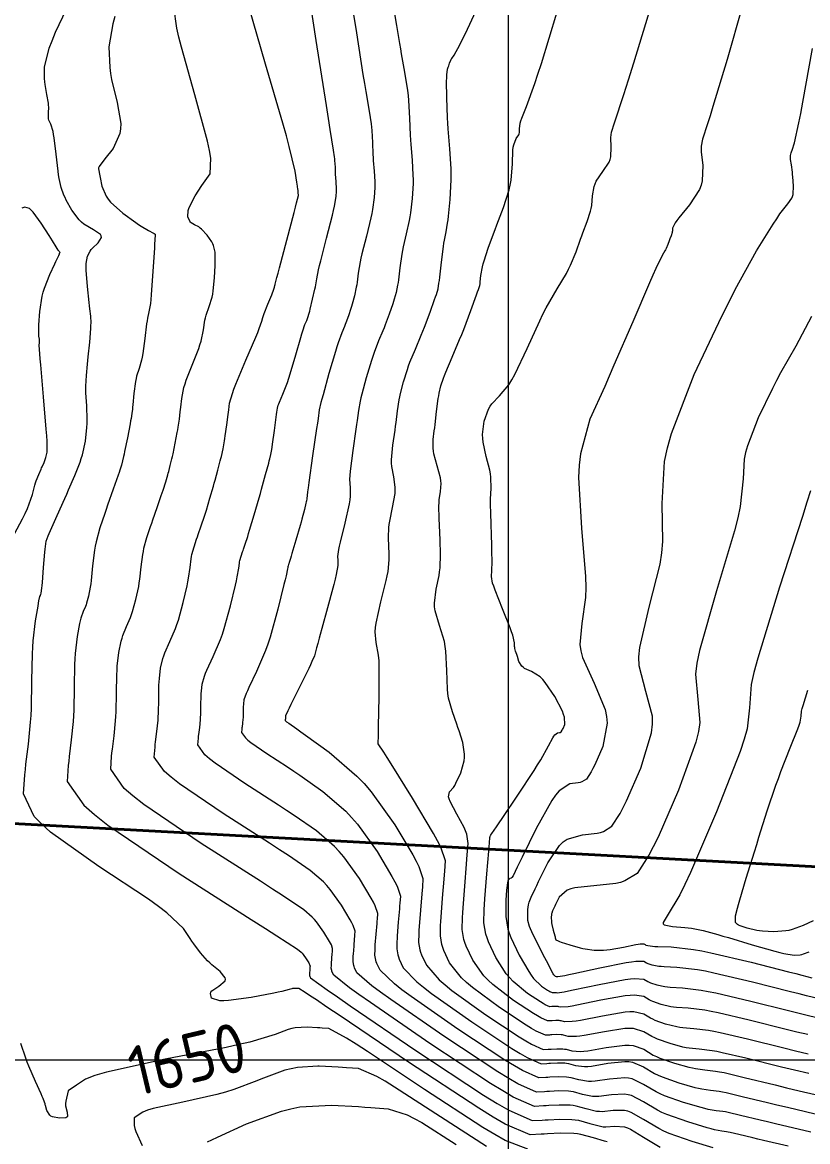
# Model space of a CAD drawing. Header units: millimetres. Extents: x 837475 to 838477, y 1189012 to 1191015.
# Drawn here: x 837639.3 to 837699.4, y 1189207.6 to 1189293.2 of the extents above; entities that cross this region are included whole.
import ezdxf

# ---------------------------------------------------------------- set-up
doc = ezdxf.new("R2010")
doc.units = ezdxf.units.MM
doc.header["$LTSCALE"] = 0.3
doc.layers.add('COORD', color=253, linetype='Continuous', lineweight=20)
doc.layers.add('CORREDORVIA', color=94, linetype='Continuous', lineweight=40)
doc.layers.add('COTAS 10', color=7, linetype='Continuous', lineweight=9, true_color=0x6e3e2d)
doc.layers.add('COTAS INT', color=7, linetype='Continuous', lineweight=5, true_color=0x9fa19f)
doc.styles.get("Standard").update_dxf_attribs({"font": 'isocp2.shx', "bigfont": '@extfont2.shx'})

msp = doc.modelspace()

# ---------------------------------------------------------------- linework, layer by layer
at = {"layer": 'COORD'}
for p, q in [((837676.514, 1189013.872), (837676.514, 1191013.872)), ((837476.514, 1189213.872), (838476.514, 1189213.872))]:
    msp.add_line(p, q, dxfattribs=at)
at = {"layer": 'CORREDORVIA'}
msp.add_lwpolyline([(837918.48, 1189883.493), (837925.042, 1189453.383), (837902.497, 1189217.712), (837593.191, 1189234.399), (837666.017, 1189670.117), (837623.316, 1189818.024), (837548.503, 1190011.455), (837506.88, 1190461.595), (837936.282, 1190278.252), (837938.054, 1190355.403), (837933.054, 1190517.446), (837913.685, 1190646.739), (837916.913, 1190801.892), (837910.676, 1191000.965), (838213.029, 1190992.912), (838237.174, 1190821.339), (838237.001, 1190602.875), (838240.031, 1190437.198), (838238.102, 1190145.726), (838184.199, 1189898.277), (837758.842, 1190109.914), (837918.48, 1189883.493)], dxfattribs=at)
at = {"layer": 'COTAS 10'}
for points in [[(837699.639, 1189208.344), (837696.928, 1189208.979), (837696.316, 1189209.124), (837695.764, 1189209.256), (837694.274, 1189209.622), (837693.318, 1189209.848), (837693.104, 1189209.891), (837692.911, 1189209.927), (837692.397, 1189209.988), (837691.787, 1189210.09), (837691.534, 1189210.152), (837691.244, 1189210.228), (837689.894, 1189210.624), (837688.461, 1189211.133), (837688.119, 1189211.28), (837687.801, 1189211.431), (837686.851, 1189211.999), (837685.97, 1189212.419), (837685.695, 1189212.476), (837685.407, 1189212.508), (837684.255, 1189212.409), (837683.142, 1189212.237), (837682.878, 1189212.223), (837682.634, 1189212.223), (837681.912, 1189212.343), (837681.305, 1189212.509), (837681.133, 1189212.538), (837680.959, 1189212.559), (837680.316, 1189212.574), (837679.692, 1189212.541), (837679.53, 1189212.533), (837679.372, 1189212.524), (837678.842, 1189212.494), (837677.587, 1189213.049), (837676.973, 1189213.409), (837676.243, 1189213.859), (837672.643, 1189216.229), (837669.082, 1189218.716), (837668.376, 1189219.239), (837667.792, 1189219.692), (837666.698, 1189220.729), (837666.455, 1189221.252), (837666.408, 1189221.38), (837666.37, 1189221.5), (837666.306, 1189221.874), (837666.316, 1189222.319), (837666.325, 1189222.484), (837666.337, 1189222.668), (837666.4, 1189223.485), (837666.468, 1189224.297), (837666.483, 1189224.478), (837666.496, 1189224.64), (837666.527, 1189225.066), (837666.322, 1189225.662), (837666.186, 1189225.931), (837666.016, 1189226.245), (837665.116, 1189227.753), (837663.929, 1189229.406), (837663.579, 1189229.812), (837663.219, 1189230.194), (837661.84, 1189231.385), (837660.124, 1189232.577), (837659.552, 1189232.96), (837658.938, 1189233.366), (837656.368, 1189235.024), (837654.087, 1189236.575), (837653.654, 1189236.914), (837653.307, 1189237.214), (837652.774, 1189237.972), (837652.813, 1189238.483), (837652.827, 1189238.627), (837652.842, 1189238.772), (837652.908, 1189239.307), (837652.969, 1189239.897), (837652.98, 1189240.078), (837652.989, 1189240.265), (837653.003, 1189241.003), (837653.017, 1189241.73), (837653.026, 1189241.91), (837653.038, 1189242.08), (837653.101, 1189242.621), (837653.278, 1189243.236), (837653.361, 1189243.453), (837653.459, 1189243.691), (837653.939, 1189244.721), (837654.493, 1189246.025), (837654.639, 1189246.435), (837654.781, 1189246.867), (837655.266, 1189248.604), (837655.645, 1189250.188), (837655.719, 1189250.524), (837655.781, 1189250.815), (837655.896, 1189251.492), (837655.942, 1189251.866), (837655.96, 1189251.965), (837655.98, 1189252.062), (837656.072, 1189252.397), (837656.185, 1189252.735), (837656.219, 1189252.834), (837656.254, 1189252.935), (837656.387, 1189253.318), (837656.578, 1189253.906), (837656.648, 1189254.136), (837656.726, 1189254.395), (837657.074, 1189255.57), (837657.45, 1189256.873), (837657.546, 1189257.211), (837657.639, 1189257.539), (837657.946, 1189258.646), (837658.183, 1189259.517), (837658.23, 1189259.698), (837658.271, 1189259.852), (837658.353, 1189260.191), (837658.413, 1189260.571), (837658.439, 1189260.752), (837658.47, 1189260.965), (837658.615, 1189262.008), (837658.755, 1189263.036), (837658.783, 1189263.241), (837658.805, 1189263.411), (837658.847, 1189263.735), (837658.916, 1189263.956), (837658.957, 1189264.061), (837659.007, 1189264.186), (837659.264, 1189264.794), (837659.61, 1189265.7), (837659.716, 1189266.012), (837659.826, 1189266.351), (837660.259, 1189267.797), (837660.647, 1189269.138), (837660.729, 1189269.411), (837660.799, 1189269.641), (837660.959, 1189270.117), (837661.044, 1189270.321), (837661.09, 1189270.437), (837661.172, 1189270.655), (837661.278, 1189271.005), (837661.316, 1189271.147), (837661.358, 1189271.309), (837661.54, 1189272.055), (837661.714, 1189272.827), (837661.751, 1189273.005), (837661.783, 1189273.168), (837661.856, 1189273.626), (837661.995, 1189274.319), (837662.069, 1189274.631), (837662.158, 1189274.993), (837662.607, 1189276.733), (837663.055, 1189278.485), (837663.144, 1189278.855), (837663.218, 1189279.175), (837663.355, 1189279.914), (837663.377, 1189280.331), (837663.377, 1189280.447), (837663.375, 1189280.564), (837663.347, 1189280.989), (837663.31, 1189281.429), (837663.302, 1189281.555), (837663.295, 1189281.684), (837663.279, 1189282.164), (837663.252, 1189282.662), (837663.238, 1189282.801), (837663.222, 1189282.941), (837663.141, 1189283.452), (837662.879, 1189285.051), (837662.748, 1189285.878), (837662.593, 1189286.87), (837661.824, 1189291.84), (837661.07, 1189296.727)], [(837699.404, 1189215.803), (837698.568, 1189216.005), (837697.748, 1189216.204), (837694.917, 1189216.91), (837692.543, 1189217.47), (837692.011, 1189217.579), (837691.533, 1189217.667), (837690.256, 1189217.818), (837689.378, 1189217.876), (837689.151, 1189217.905), (837688.93, 1189217.94), (837688.193, 1189218.116), (837687.569, 1189218.338), (837687.42, 1189218.402), (837687.281, 1189218.468), (837686.868, 1189218.715), (837686.153, 1189218.827), (837685.825, 1189218.807), (837685.44, 1189218.766), (837683.58, 1189218.431), (837681.756, 1189218.058), (837681.394, 1189217.992), (837681.094, 1189217.942), (837680.526, 1189217.896), (837680.359, 1189217.941), (837680.311, 1189217.949), (837680.264, 1189217.955), (837680.087, 1189217.959), (837679.915, 1189217.95), (837679.871, 1189217.948), (837679.828, 1189217.945), (837679.682, 1189217.937), (837679.337, 1189218.09), (837679.168, 1189218.189), (837678.967, 1189218.312), (837677.978, 1189218.963), (837676.879, 1189219.876), (837676.609, 1189220.164), (837676.354, 1189220.468), (837675.558, 1189221.693), (837674.994, 1189222.908), (837674.885, 1189223.204), (837674.796, 1189223.484), (837674.647, 1189224.352), (837674.671, 1189225.386), (837674.692, 1189225.77), (837674.719, 1189226.197), (837674.866, 1189228.095), (837675.016, 1189229.848), (837675.045, 1189230.184), (837675.068, 1189230.456), (837675.106, 1189230.898), (837675.109, 1189230.923), (837675.11, 1189230.931), (837675.112, 1189230.939), (837675.12, 1189230.975), (837675.146, 1189231.031), (837675.159, 1189231.053), (837675.175, 1189231.077), (837675.253, 1189231.185), (837675.614, 1189231.711), (837675.808, 1189231.998), (837676.042, 1189232.346), (837677.23, 1189234.115), (837678.475, 1189236.013), (837678.746, 1189236.443), (837678.984, 1189236.831), (837679.578, 1189237.886), (837679.919, 1189238.516), (837679.998, 1189238.637), (837680.069, 1189238.734), (837680.272, 1189238.89), (837680.41, 1189238.904), (837680.442, 1189238.912), (837680.471, 1189238.921), (837680.551, 1189238.971), (837680.63, 1189239.092), (837680.659, 1189239.148), (837680.69, 1189239.212), (837680.827, 1189239.524), (837680.804, 1189240.079), (837680.735, 1189240.297), (837680.639, 1189240.543), (837680.064, 1189241.665), (837679.333, 1189242.753), (837679.139, 1189242.977), (837678.947, 1189243.169), (837678.285, 1189243.583), (837677.746, 1189243.823), (837677.633, 1189243.904), (837677.536, 1189243.991), (837677.314, 1189244.359), (837677.202, 1189244.726), (837677.175, 1189244.813), (837677.149, 1189244.893), (837677.066, 1189245.127), (837677.008, 1189245.343), (837676.998, 1189245.411), (837676.99, 1189245.483), (837676.981, 1189245.772), (837676.845, 1189246.362), (837676.756, 1189246.623), (837676.646, 1189246.927), (837676.064, 1189248.377), (837675.493, 1189249.807), (837675.389, 1189250.098), (837675.308, 1189250.344), (837675.213, 1189250.851), (837675.254, 1189251.306), (837675.259, 1189251.519), (837675.261, 1189251.768), (837675.248, 1189252.981), (837675.217, 1189254.282), (837675.208, 1189254.586), (837675.198, 1189254.867), (837675.164, 1189255.681), (837675.147, 1189256.37), (837675.15, 1189256.573), (837675.155, 1189256.78), (837675.199, 1189257.571), (837675.18, 1189258.45), (837675.144, 1189258.712), (837675.096, 1189258.984), (837674.816, 1189260.034), (837674.572, 1189261.122), (837674.546, 1189261.417), (837674.54, 1189261.709), (837674.668, 1189262.741), (837674.996, 1189263.652), (837675.116, 1189263.869), (837675.248, 1189264.07), (837675.83, 1189264.665), (837676.557, 1189265.52), (837676.782, 1189265.885), (837677.017, 1189266.306), (837677.947, 1189268.285), (837678.905, 1189270.41), (837679.156, 1189270.922), (837679.401, 1189271.401), (837680.237, 1189272.853), (837680.946, 1189274.039), (837681.11, 1189274.351), (837681.262, 1189274.655), (837681.695, 1189275.691), (837682.034, 1189276.645), (837682.126, 1189276.897), (837682.218, 1189277.145), (837682.543, 1189277.995), (837682.799, 1189278.794), (837682.848, 1189279.008), (837682.886, 1189279.22), (837682.946, 1189279.96), (837683.064, 1189280.683), (837683.14, 1189280.885), (837683.235, 1189281.086), (837683.734, 1189281.818), (837684.21, 1189282.552), (837684.291, 1189282.755), (837684.349, 1189282.958), (837684.375, 1189283.693), (837684.34, 1189284.426), (837684.36, 1189284.629), (837684.394, 1189284.831), (837684.624, 1189285.561), (837685.351, 1189287.723), (837685.698, 1189288.829), (837686.108, 1189290.153), (837688.115, 1189296.768)], [(837638.372, 1189253.387), (837639.362, 1189255.249), (837639.567, 1189255.673), (837639.742, 1189256.057), (837640.124, 1189257.116), (837640.309, 1189257.84), (837640.36, 1189258.014), (837640.412, 1189258.175), (837640.597, 1189258.661), (837640.772, 1189259.049), (837640.817, 1189259.15), (837640.86, 1189259.247), (837641.004, 1189259.572), (837641.122, 1189259.878), (837641.149, 1189259.963), (837641.173, 1189260.049), (837641.242, 1189260.359), (837641.232, 1189261.2), (837641.207, 1189261.619), (837641.172, 1189262.12), (837640.966, 1189264.604), (837640.751, 1189267.04), (837640.711, 1189267.511), (837640.679, 1189267.894), (837640.632, 1189268.54), (837640.64, 1189268.617), (837640.644, 1189268.667), (837640.654, 1189268.77), (837640.655, 1189268.909), (837640.651, 1189268.957), (837640.646, 1189269.01), (837640.614, 1189269.236), (837640.6, 1189269.679), (837640.607, 1189269.869), (837640.617, 1189270.088), (837640.692, 1189271.121), (837640.87, 1189272.298), (837640.945, 1189272.608), (837641.031, 1189272.911), (837641.436, 1189273.945), (837641.833, 1189274.77), (837641.914, 1189274.941), (837641.982, 1189275.086), (837642.124, 1189275.403), (837642.176, 1189275.529), (837642.187, 1189275.554), (837642.197, 1189275.575), (837642.222, 1189275.617), (837642.231, 1189275.631), (837642.23, 1189275.634), (837642.228, 1189275.638), (837642.21, 1189275.65), (837642.151, 1189275.721), (837642.124, 1189275.762), (837642.092, 1189275.812), (837641.936, 1189276.069), (837641.645, 1189276.538), (837641.528, 1189276.722), (837641.395, 1189276.929), (837640.784, 1189277.875), (837640.159, 1189278.73), (837640.017, 1189278.881), (837639.889, 1189278.994), (837639.539, 1189279.094), (837639.313, 1189279.033)], [(837699.83, 1189224.515), (837699.057, 1189224.149), (837698.203, 1189223.839), (837697.961, 1189223.781), (837697.717, 1189223.734), (837696.816, 1189223.666), (837695.946, 1189223.714), (837695.721, 1189223.741), (837695.504, 1189223.774), (837694.778, 1189223.941), (837694.228, 1189224.136), (837694.121, 1189224.186), (837694.034, 1189224.234), (837693.883, 1189224.394), (837693.871, 1189224.56), (837693.871, 1189224.612), (837693.872, 1189224.667), (837693.889, 1189224.889), (837694.03, 1189225.477), (837694.11, 1189225.764), (837694.207, 1189226.104), (837694.706, 1189227.778), (837695.326, 1189229.799), (837695.5, 1189230.357), (837695.674, 1189230.914), (837696.311, 1189232.924), (837696.971, 1189234.884), (837697.16, 1189235.41), (837697.353, 1189235.929), (837698.07, 1189237.743), (837698.647, 1189239.191), (837698.751, 1189239.479), (837698.83, 1189239.718), (837698.911, 1189240.173), (837698.939, 1189240.561), (837698.985, 1189240.757), (837699.047, 1189240.993), (837699.406, 1189242.166)], [(837678.002, 1189207.051), (837676.265, 1189207.719), (837675.474, 1189208.158), (837674.55, 1189208.706), (837670.094, 1189211.604), (837665.728, 1189214.518), (837664.86, 1189215.077), (837664.14, 1189215.528), (837662.77, 1189216.264), (837662.272, 1189216.302), (837662.1, 1189216.313), (837661.967, 1189216.321), (837661.915, 1189216.324), (837661.126, 1189216.369), (837660.213, 1189216.314), (837659.949, 1189216.263), (837659.68, 1189216.196), (837658.668, 1189215.822), (837656.747, 1189215.241), (837655.905, 1189215.043), (837654.927, 1189214.829), (837650.276, 1189213.921), (837645.774, 1189212.935), (837644.891, 1189212.671), (837644.165, 1189212.411), (837643.48, 1189211.938), (837642.856, 1189211.508), (837642.669, 1189210.724), (837642.652, 1189210.54), (837642.649, 1189210.37), (837642.76, 1189209.872), (837642.799, 1189209.554), (837642.751, 1189209.496), (837642.677, 1189209.452), (837642.194, 1189209.403), (837641.649, 1189209.518), (837641.534, 1189209.578), (837641.436, 1189209.65), (837641.215, 1189210.009), (837641.118, 1189210.373), (837641.099, 1189210.447), (837641.082, 1189210.51), (837641.05, 1189210.643), (837640.934, 1189210.921), (837640.865, 1189211.076), (837640.78, 1189211.264), (837640.339, 1189212.223), (837639.838, 1189213.384), (837639.715, 1189213.699), (837639.599, 1189214.012), (837639.237, 1189215.119)]]:
    msp.add_lwpolyline(points, dxfattribs=at)
at = {"layer": 'COTAS INT'}
for points in [[(837684.066, 1189207.608), (837683.866, 1189207.648), (837683.022, 1189207.902), (837682.062, 1189208.164), (837681.79, 1189208.209), (837681.515, 1189208.243), (837680.5, 1189208.266), (837679.513, 1189208.214), (837679.257, 1189208.201), (837679.008, 1189208.187), (837678.17, 1189208.14), (837676.264, 1189208.965), (837675.342, 1189209.501), (837674.249, 1189210.17), (837668.877, 1189213.7), (837663.645, 1189217.24), (837662.641, 1189217.916), (837661.829, 1189218.46), (837661.392, 1189218.746), (837660.977, 1189219.016), (837660.5, 1189219.326), (837660.41, 1189219.333), (837660.379, 1189219.335), (837660.345, 1189219.337), (837660.203, 1189219.345), (837660.038, 1189219.335), (837659.991, 1189219.326), (837659.942, 1189219.314), (837659.76, 1189219.247), (837659.199, 1189219.103), (837658.912, 1189219.042), (837658.568, 1189218.973), (837656.848, 1189218.648), (837655.109, 1189218.407), (837654.753, 1189218.391), (837654.451, 1189218.397), (837653.81, 1189218.6), (837653.722, 1189218.951), (837653.769, 1189219.051), (837653.846, 1189219.151), (837654.381, 1189219.521), (837654.842, 1189219.918), (837654.873, 1189220.036), (837654.862, 1189220.158), (837654.472, 1189220.625), (837653.836, 1189221.144), (837653.67, 1189221.299), (837653.509, 1189221.459), (837652.96, 1189222.074), (837652.448, 1189222.75), (837652.308, 1189222.947), (837652.169, 1189223.15), (837651.678, 1189223.919), (837650.389, 1189225.133), (837649.747, 1189225.616), (837648.981, 1189226.163), (837645.188, 1189228.669), (837641.507, 1189231.298), (837640.812, 1189231.923), (837640.257, 1189232.503), (837639.424, 1189234.226), (837639.534, 1189235.679), (837639.573, 1189236.089), (837639.617, 1189236.503), (837639.806, 1189238.026), (837639.978, 1189239.708), (837640.011, 1189240.221), (837640.037, 1189240.755), (837640.075, 1189242.857), (837640.115, 1189244.925), (837640.142, 1189245.438), (837640.176, 1189245.924), (837640.356, 1189247.463), (837640.544, 1189248.58), (837640.583, 1189248.801), (837640.617, 1189248.982), (837640.693, 1189249.315), (837640.732, 1189249.406), (837640.742, 1189249.435), (837640.752, 1189249.465), (837640.786, 1189249.586), (837640.834, 1189249.967), (837640.853, 1189250.16), (837640.874, 1189250.392), (837640.97, 1189251.548), (837641.067, 1189252.711), (837641.089, 1189252.946), (837641.108, 1189253.145), (837641.161, 1189253.551), (837641.313, 1189253.951), (837641.395, 1189254.145), (837641.495, 1189254.376), (837642.002, 1189255.51), (837642.589, 1189256.813), (837642.739, 1189257.149), (837642.885, 1189257.475), (837643.366, 1189258.565), (837643.761, 1189259.591), (837643.851, 1189259.877), (837643.934, 1189260.163), (837644.164, 1189261.204), (837644.288, 1189262.253), (837644.304, 1189262.544), (837644.311, 1189262.837), (837644.27, 1189263.896), (837644.209, 1189264.901), (837644.204, 1189265.159), (837644.204, 1189265.408), (837644.249, 1189266.235), (837644.335, 1189267.092), (837644.362, 1189267.361), (837644.389, 1189267.642), (837644.498, 1189268.772), (837644.581, 1189269.816), (837644.592, 1189270.045), (837644.598, 1189270.247), (837644.575, 1189270.758), (837644.502, 1189271.314), (837644.475, 1189271.545), (837644.446, 1189271.809), (837644.318, 1189273.042), (837644.229, 1189274.281), (837644.225, 1189274.549), (837644.229, 1189274.785), (837644.316, 1189275.365), (837644.532, 1189275.744), (837644.617, 1189275.853), (837644.713, 1189275.964), (837645.151, 1189276.378), (837645.404, 1189276.789), (837645.384, 1189276.897), (837645.324, 1189277.003), (837644.78, 1189277.366), (837644.04, 1189277.809), (837643.856, 1189277.965), (837643.682, 1189278.136), (837643.128, 1189278.872), (837642.701, 1189279.642), (837642.606, 1189279.834), (837642.522, 1189280.016), (837642.303, 1189280.595), (837642.153, 1189281.302), (837642.113, 1189281.564), (837642.072, 1189281.855), (837641.929, 1189283.148), (837641.78, 1189284.401), (837641.736, 1189284.667), (837641.69, 1189284.898), (837641.513, 1189285.44), (837641.375, 1189285.765), (837641.353, 1189285.859), (837641.34, 1189285.955), (837641.351, 1189286.317), (837641.366, 1189286.758), (837641.354, 1189286.904), (837641.336, 1189287.061), (837641.212, 1189287.714), (837641.082, 1189288.475), (837641.059, 1189288.7), (837641.043, 1189288.932), (837641.033, 1189289.818), (837641.398, 1189291.254), (837641.619, 1189291.831), (837641.891, 1189292.486), (837643.306, 1189295.501)], [(837664.4, 1189295.54), (837664.892, 1189292.424), (837665.389, 1189289.24), (837665.5, 1189288.55), (837665.599, 1189287.942), (837665.86, 1189286.44), (837666.011, 1189285.487), (837666.042, 1189285.226), (837666.067, 1189284.966), (837666.117, 1189284.038), (837666.148, 1189283.141), (837666.161, 1189282.902), (837666.175, 1189282.666), (837666.244, 1189281.844), (837666.297, 1189281.052), (837666.301, 1189280.834), (837666.3, 1189280.617), (837666.26, 1189279.84), (837666.124, 1189278.918), (837666.064, 1189278.61), (837665.993, 1189278.28), (837665.654, 1189276.895), (837665.313, 1189275.525), (837665.241, 1189275.204), (837665.179, 1189274.908), (837665.036, 1189274.048), (837664.943, 1189273.36), (837664.911, 1189273.171), (837664.878, 1189272.984), (837664.736, 1189272.317), (837664.573, 1189271.682), (837664.525, 1189271.514), (837664.475, 1189271.35), (837664.288, 1189270.789), (837664.091, 1189270.264), (837664.036, 1189270.123), (837663.98, 1189269.983), (837663.774, 1189269.494), (837663.496, 1189268.725), (837663.395, 1189268.409), (837663.283, 1189268.048), (837662.792, 1189266.373), (837662.336, 1189264.75), (837662.247, 1189264.422), (837662.175, 1189264.147), (837662.045, 1189263.594), (837661.954, 1189262.928), (837661.904, 1189262.583), (837661.845, 1189262.167), (837661.543, 1189260.083), (837661.248, 1189258.031), (837661.193, 1189257.636), (837661.15, 1189257.316), (837661.089, 1189256.783), (837661.071, 1189256.632), (837661.054, 1189256.552), (837661.033, 1189256.455), (837660.914, 1189255.968), (837660.722, 1189255.247), (837660.654, 1189255.003), (837660.58, 1189254.739), (837660.26, 1189253.626), (837659.962, 1189252.61), (837659.902, 1189252.407), (837659.852, 1189252.238), (837659.752, 1189251.912), (837659.718, 1189251.813), (837659.709, 1189251.786), (837659.7, 1189251.761), (837659.671, 1189251.673), (837659.647, 1189251.587), (837659.641, 1189251.561), (837659.637, 1189251.536), (837659.625, 1189251.439), (837659.507, 1189250.905), (837659.435, 1189250.605), (837659.347, 1189250.237), (837658.886, 1189248.358), (837658.288, 1189246.217), (837658.113, 1189245.685), (837657.934, 1189245.18), (837657.25, 1189243.573), (837656.67, 1189242.368), (837656.555, 1189242.116), (837656.461, 1189241.899), (837656.288, 1189241.41), (837656.254, 1189241.119), (837656.247, 1189241.028), (837656.242, 1189240.931), (837656.235, 1189240.54), (837656.228, 1189240.143), (837656.223, 1189240.042), (837656.216, 1189239.945), (837656.184, 1189239.627), (837656.148, 1189239.339), (837656.14, 1189239.261), (837656.133, 1189239.183), (837656.112, 1189238.909), (837656.399, 1189238.501), (837656.585, 1189238.34), (837656.818, 1189238.157), (837658.046, 1189237.322), (837659.633, 1189236.282), (837660.093, 1189235.97), (837660.562, 1189235.648), (837662.327, 1189234.397), (837664.07, 1189232.891), (837664.526, 1189232.407), (837664.969, 1189231.895), (837666.469, 1189229.804), (837667.608, 1189227.897), (837667.823, 1189227.5), (837667.995, 1189227.16), (837668.254, 1189226.406), (837668.215, 1189225.867), (837668.198, 1189225.663), (837668.18, 1189225.434), (837668.093, 1189224.407), (837668.013, 1189223.374), (837667.999, 1189223.142), (837667.987, 1189222.932), (837667.974, 1189222.369), (837668.055, 1189221.897), (837668.103, 1189221.745), (837668.163, 1189221.583), (837668.47, 1189220.922), (837669.505, 1189219.847), (837670.023, 1189219.424), (837670.641, 1189218.948), (837673.71, 1189216.776), (837676.788, 1189214.75), (837677.412, 1189214.365), (837677.937, 1189214.057), (837679.01, 1189213.583), (837679.463, 1189213.608), (837679.598, 1189213.616), (837679.737, 1189213.623), (837680.27, 1189213.651), (837680.82, 1189213.638), (837680.969, 1189213.62), (837681.116, 1189213.596), (837681.635, 1189213.454), (837682.326, 1189213.367), (837682.581, 1189213.377), (837682.865, 1189213.402), (837684.12, 1189213.614), (837685.414, 1189213.76), (837685.721, 1189213.743), (837686.007, 1189213.701), (837686.855, 1189213.342), (837687.697, 1189212.838), (837687.979, 1189212.705), (837688.283, 1189212.574), (837689.554, 1189212.122), (837690.781, 1189211.77), (837691.057, 1189211.702), (837691.305, 1189211.647), (837691.969, 1189211.554), (837692.635, 1189211.475), (837692.885, 1189211.429), (837693.163, 1189211.372), (837694.402, 1189211.079), (837696.335, 1189210.605), (837697.051, 1189210.434), (837697.844, 1189210.246), (837701.36, 1189209.423)], [(837699.49, 1189212.823), (837698.394, 1189213.084), (837697.4, 1189213.322), (837694.66, 1189213.994), (837692.853, 1189214.421), (837692.448, 1189214.504), (837692.084, 1189214.571), (837691.112, 1189214.686), (837690.341, 1189214.762), (837690.104, 1189214.804), (837689.856, 1189214.855), (837688.873, 1189215.119), (837687.926, 1189215.456), (837687.7, 1189215.553), (837687.489, 1189215.653), (837686.861, 1189216.029), (837686.08, 1189216.264), (837685.773, 1189216.275), (837685.427, 1189216.263), (837683.85, 1189216.022), (837682.31, 1189215.73), (837681.988, 1189215.684), (837681.71, 1189215.654), (837681.08, 1189215.675), (837680.737, 1189215.768), (837680.64, 1189215.785), (837680.542, 1189215.797), (837680.179, 1189215.805), (837679.826, 1189215.787), (837679.734, 1189215.782), (837679.645, 1189215.777), (837679.346, 1189215.76), (837678.637, 1189216.073), (837678.29, 1189216.277), (837677.877, 1189216.531), (837675.844, 1189217.87), (837673.76, 1189219.412), (837673.316, 1189219.794), (837672.929, 1189220.157), (837672.014, 1189221.308), (837671.578, 1189222.245), (837671.494, 1189222.475), (837671.426, 1189222.691), (837671.311, 1189223.361), (837671.329, 1189224.159), (837671.345, 1189224.456), (837671.366, 1189224.786), (837671.48, 1189226.251), (837671.602, 1189227.707), (837671.629, 1189228.032), (837671.652, 1189228.322), (837671.707, 1189229.087), (837671.34, 1189230.156), (837671.096, 1189230.638), (837670.791, 1189231.201), (837669.176, 1189233.906), (837667.548, 1189236.509), (837667.236, 1189237.008), (837666.982, 1189237.41), (837666.566, 1189238.058), (837666.546, 1189238.074), (837666.543, 1189238.078), (837666.541, 1189238.081), (837666.542, 1189238.088), (837666.55, 1189238.093), (837666.551, 1189238.095), (837666.553, 1189238.098), (837666.557, 1189238.11), (837666.571, 1189238.654), (837666.578, 1189238.993), (837666.588, 1189239.413), (837666.637, 1189241.608), (837666.639, 1189243.911), (837666.619, 1189244.398), (837666.59, 1189244.821), (837666.413, 1189245.805), (837666.324, 1189246.62), (837666.351, 1189246.937), (837666.401, 1189247.292), (837666.766, 1189248.902), (837667.175, 1189250.532), (837667.252, 1189250.899), (837667.313, 1189251.231), (837667.403, 1189252.126), (837667.384, 1189252.787), (837667.378, 1189252.972), (837667.37, 1189253.156), (837667.338, 1189253.827), (837667.365, 1189254.591), (837667.395, 1189254.835), (837667.435, 1189255.093), (837667.661, 1189256.139), (837667.849, 1189257.187), (837667.866, 1189257.446), (837667.867, 1189257.692), (837667.742, 1189258.464), (837667.596, 1189259.255), (837667.584, 1189259.512), (837667.584, 1189259.785), (837667.683, 1189260.907), (837667.845, 1189262.055), (837667.885, 1189262.345), (837667.921, 1189262.621), (837668.032, 1189263.518), (837668.159, 1189264.355), (837668.206, 1189264.594), (837668.259, 1189264.837), (837668.489, 1189265.742), (837668.79, 1189266.689), (837668.886, 1189266.959), (837668.988, 1189267.233), (837669.404, 1189268.248), (837669.85, 1189269.309), (837669.972, 1189269.612), (837670.093, 1189269.919), (837670.52, 1189271.058), (837670.87, 1189272.04), (837670.942, 1189272.247), (837671.003, 1189272.427), (837671.13, 1189272.842), (837671.205, 1189273.299), (837671.232, 1189273.504), (837671.263, 1189273.744), (837671.398, 1189274.893), (837671.546, 1189276.084), (837671.584, 1189276.35), (837671.621, 1189276.588), (837671.747, 1189277.217), (837671.868, 1189277.869), (837671.903, 1189278.122), (837671.938, 1189278.406), (837672.069, 1189279.691), (837672.147, 1189281.191), (837672.148, 1189281.609), (837672.14, 1189282.029), (837672.04, 1189283.556), (837671.907, 1189285.093), (837671.879, 1189285.519), (837671.855, 1189285.944), (837671.801, 1189287.481), (837671.79, 1189288.748), (837671.794, 1189289.003), (837671.801, 1189289.217), (837671.85, 1189289.645), (837671.918, 1189289.814), (837671.936, 1189289.865), (837671.955, 1189289.917), (837672.02, 1189290.122), (837672.112, 1189290.346), (837672.146, 1189290.41), (837672.185, 1189290.477), (837672.36, 1189290.726), (837672.789, 1189291.509), (837672.989, 1189291.912), (837673.223, 1189292.395), (837674.36, 1189294.813)], [(837646.422, 1189293.693), (837646.255, 1189293.134), (837645.964, 1189291.378), (837646.031, 1189289.781), (837646.089, 1189289.323), (837646.165, 1189288.857), (837646.585, 1189287.117), (837646.863, 1189285.49), (837646.85, 1189285.095), (837646.798, 1189284.725), (837646.285, 1189283.592), (837645.655, 1189282.788), (837645.529, 1189282.626), (837645.424, 1189282.49), (837645.221, 1189282.215), (837645.177, 1189282.103), (837645.172, 1189282.069), (837645.17, 1189282.034), (837645.192, 1189281.896), (837645.252, 1189281.626), (837645.275, 1189281.508), (837645.301, 1189281.371), (837645.416, 1189280.719), (837645.743, 1189279.93), (837645.903, 1189279.707), (837646.092, 1189279.482), (837647.026, 1189278.65), (837648.013, 1189277.93), (837648.237, 1189277.775), (837648.439, 1189277.64), (837648.989, 1189277.31), (837649.379, 1189277.115), (837649.429, 1189277.089), (837649.506, 1189277.047), (837649.503, 1189277.041), (837649.502, 1189277.038), (837649.502, 1189277.022), (837649.477, 1189276.581), (837649.46, 1189276.309), (837649.44, 1189275.971), (837649.332, 1189274.207), (837649.204, 1189272.396), (837649.171, 1189272.029), (837649.138, 1189271.72), (837649.029, 1189271.087), (837648.917, 1189270.622), (837648.884, 1189270.419), (837648.849, 1189270.183), (837648.712, 1189269.063), (837648.556, 1189267.901), (837648.509, 1189267.639), (837648.46, 1189267.403), (837648.268, 1189266.764), (837648.084, 1189266.183), (837648.041, 1189265.984), (837648, 1189265.767), (837647.879, 1189264.843), (837647.794, 1189263.98), (837647.776, 1189263.801), (837647.76, 1189263.648), (837647.722, 1189263.312), (837647.655, 1189262.928), (837647.62, 1189262.745), (837647.579, 1189262.528), (837647.373, 1189261.464), (837647.165, 1189260.412), (837647.123, 1189260.202), (837647.087, 1189260.027), (837647.014, 1189259.687), (837646.981, 1189259.57), (837646.971, 1189259.535), (837646.961, 1189259.499), (837646.921, 1189259.361), (837646.799, 1189258.994), (837646.737, 1189258.813), (837646.663, 1189258.598), (837646.292, 1189257.537), (837645.862, 1189256.3), (837645.75, 1189255.975), (837645.642, 1189255.657), (837645.276, 1189254.569), (837644.98, 1189253.49), (837644.915, 1189253.176), (837644.858, 1189252.857), (837644.711, 1189251.653), (837644.604, 1189250.542), (837644.572, 1189250.281), (837644.538, 1189250.04), (837644.406, 1189249.341), (837644.259, 1189248.816), (837644.216, 1189248.685), (837644.172, 1189248.561), (837644.005, 1189248.167), (837643.828, 1189247.659), (837643.778, 1189247.464), (837643.727, 1189247.244), (837643.542, 1189246.253), (837643.392, 1189244.963), (837643.363, 1189244.556), (837643.341, 1189244.126), (837643.307, 1189242.394), (837643.275, 1189240.633), (837643.253, 1189240.185), (837643.226, 1189239.755), (837643.082, 1189238.347), (837642.923, 1189237.07), (837642.887, 1189236.724), (837642.854, 1189236.38), (837642.762, 1189235.162), (837644.034, 1189233.354), (837644.86, 1189232.638), (837645.893, 1189231.829), (837651.336, 1189228.128), (837656.851, 1189224.619), (837657.929, 1189223.931), (837658.812, 1189223.366), (837660.38, 1189222.349), (837660.664, 1189222.104), (837660.738, 1189222.025), (837660.811, 1189221.941), (837661.056, 1189221.6), (837661.241, 1189221.289), (837661.277, 1189221.224), (837661.305, 1189221.168), (837661.347, 1189221.045), (837661.34, 1189220.957), (837661.338, 1189220.924), (837661.335, 1189220.887), (837661.321, 1189220.719), (837661.308, 1189220.551), (837661.305, 1189220.513), (837661.303, 1189220.478), (837661.301, 1189220.387), (837661.314, 1189220.31), (837661.322, 1189220.285), (837661.332, 1189220.258), (837661.382, 1189220.15), (837662.656, 1189219.226), (837663.437, 1189218.685), (837664.403, 1189218.02), (837669.441, 1189214.588), (837674.608, 1189211.187), (837675.656, 1189210.542), (837676.537, 1189210.025), (837678.338, 1189209.228), (837679.099, 1189209.271), (837679.325, 1189209.284), (837679.558, 1189209.296), (837680.454, 1189209.343), (837681.376, 1189209.322), (837681.626, 1189209.291), (837681.873, 1189209.25), (837682.744, 1189209.012), (837683.558, 1189208.792), (837683.769, 1189208.762), (837683.974, 1189208.745), (837684.66, 1189208.796), (837685.387, 1189208.754), (837685.617, 1189208.678), (837685.86, 1189208.574), (837686.842, 1189207.969), (837688.113, 1189207.209)], [(837692.17, 1189207.143), (837690.574, 1189207.627), (837688.818, 1189208.251), (837688.399, 1189208.432), (837688.009, 1189208.616), (837686.845, 1189209.313), (837685.897, 1189209.856), (837685.643, 1189209.944), (837685.394, 1189210.005), (837684.525, 1189210.001), (837683.696, 1189209.909), (837683.472, 1189209.916), (837683.25, 1189209.936), (837682.467, 1189210.123), (837681.684, 1189210.336), (837681.462, 1189210.373), (837681.237, 1189210.401), (837680.408, 1189210.42), (837679.603, 1189210.378), (837679.394, 1189210.367), (837679.19, 1189210.356), (837678.506, 1189210.317), (837676.887, 1189211.033), (837676.095, 1189211.498), (837675.153, 1189212.078), (837670.508, 1189215.135), (837665.963, 1189218.252), (837665.083, 1189218.869), (837664.368, 1189219.381), (837663.154, 1189220.343), (837663.04, 1189220.589), (837663.018, 1189220.65), (837663, 1189220.706), (837662.969, 1189220.882), (837662.974, 1189221.092), (837662.979, 1189221.17), (837662.984, 1189221.256), (837663.014, 1189221.641), (837663.046, 1189222.023), (837663.053, 1189222.109), (837663.059, 1189222.185), (837663.074, 1189222.386), (837662.977, 1189222.666), (837662.913, 1189222.793), (837662.833, 1189222.941), (837662.409, 1189223.651), (837661.85, 1189224.429), (837661.685, 1189224.62), (837661.516, 1189224.8), (837660.866, 1189225.361), (837659.249, 1189226.437), (837658.47, 1189226.941), (837657.547, 1189227.535), (837653.013, 1189230.426), (837648.624, 1189233.411), (837647.791, 1189234.064), (837647.125, 1189234.641), (837646.099, 1189236.099), (837646.173, 1189237.081), (837646.2, 1189237.358), (837646.229, 1189237.638), (837646.357, 1189238.667), (837646.474, 1189239.802), (837646.495, 1189240.149), (837646.513, 1189240.51), (837646.539, 1189241.93), (837646.566, 1189243.327), (837646.584, 1189243.674), (837646.607, 1189244.002), (837646.728, 1189245.042), (837646.911, 1189245.908), (837646.972, 1189246.127), (837647.038, 1189246.337), (837647.316, 1189247.018), (837647.613, 1189247.716), (837647.691, 1189247.935), (837647.767, 1189248.166), (837648.026, 1189249.095), (837648.24, 1189250.09), (837648.288, 1189250.362), (837648.33, 1189250.633), (837648.439, 1189251.6), (837648.553, 1189252.527), (837648.597, 1189252.773), (837648.647, 1189253.014), (837648.875, 1189253.845), (837649.156, 1189254.683), (837649.24, 1189254.928), (837649.326, 1189255.178), (837649.657, 1189256.131), (837649.968, 1189257.034), (837650.041, 1189257.254), (837650.108, 1189257.461), (837650.306, 1189258.098), (837650.457, 1189258.624), (837650.496, 1189258.76), (837650.534, 1189258.893), (837650.658, 1189259.34), (837650.786, 1189259.857), (837650.825, 1189260.034), (837650.867, 1189260.225), (837651.033, 1189261.04), (837651.19, 1189261.875), (837651.227, 1189262.08), (837651.26, 1189262.274), (837651.353, 1189262.877), (837651.425, 1189263.444), (837651.445, 1189263.614), (837651.465, 1189263.79), (837651.535, 1189264.474), (837651.703, 1189265.312), (837651.785, 1189265.585), (837651.881, 1189265.877), (837652.829, 1189268.284), (837652.927, 1189268.579), (837653.01, 1189268.856), (837653.187, 1189269.717), (837653.304, 1189270.446), (837653.349, 1189270.641), (837653.399, 1189270.832), (837653.627, 1189271.497), (837653.851, 1189272.226), (837653.9, 1189272.458), (837653.942, 1189272.702), (837654.047, 1189273.693), (837654.093, 1189274.65), (837654.099, 1189274.873), (837654.102, 1189275.079), (837654.089, 1189275.671), (837653.974, 1189276.158), (837653.913, 1189276.297), (837653.84, 1189276.438), (837653.47, 1189276.964), (837653.049, 1189277.414), (837652.943, 1189277.507), (837652.842, 1189277.586), (837652.518, 1189277.758), (837652.261, 1189277.899), (837652.202, 1189277.959), (837652.148, 1189278.028), (837652.001, 1189278.353), (837652.018, 1189278.834), (837652.069, 1189279), (837652.14, 1189279.182), (837652.563, 1189279.96), (837653.077, 1189280.75), (837653.205, 1189280.939), (837653.328, 1189281.115), (837653.719, 1189281.645), (837653.751, 1189282.843), (837653.647, 1189283.44), (837653.494, 1189284.153), (837652.535, 1189287.686), (837651.513, 1189291.328), (837651.32, 1189292.109), (837651.167, 1189292.792), (837650.941, 1189294.435)], [(837697.919, 1189207.266), (837696.012, 1189207.712), (837695.581, 1189207.815), (837695.193, 1189207.907), (837694.145, 1189208.164), (837693.473, 1189208.323), (837693.322, 1189208.354), (837693.187, 1189208.379), (837692.825, 1189208.422), (837692.269, 1189208.533), (837692.01, 1189208.601), (837691.707, 1189208.685), (837690.234, 1189209.125), (837688.64, 1189209.692), (837688.259, 1189209.856), (837687.905, 1189210.023), (837686.848, 1189210.656), (837685.933, 1189211.138), (837685.669, 1189211.21), (837685.4, 1189211.257), (837684.39, 1189211.205), (837683.419, 1189211.073), (837683.175, 1189211.069), (837682.942, 1189211.079), (837682.19, 1189211.233), (837681.494, 1189211.423), (837681.297, 1189211.456), (837681.098, 1189211.48), (837680.362, 1189211.497), (837679.647, 1189211.46), (837679.462, 1189211.45), (837679.281, 1189211.44), (837678.674, 1189211.406), (837677.237, 1189212.041), (837676.534, 1189212.454), (837675.698, 1189212.968), (837671.575, 1189215.682), (837667.522, 1189218.484), (837666.73, 1189219.054), (837666.08, 1189219.536), (837664.926, 1189220.536), (837664.747, 1189220.921), (837664.713, 1189221.015), (837664.685, 1189221.103), (837664.638, 1189221.378), (837664.645, 1189221.705), (837664.652, 1189221.827), (837664.66, 1189221.962), (837664.707, 1189222.563), (837664.757, 1189223.16), (837664.768, 1189223.293), (837664.777, 1189223.412), (837664.8, 1189223.726), (837664.65, 1189224.164), (837664.55, 1189224.362), (837664.425, 1189224.593), (837663.762, 1189225.702), (837662.89, 1189226.918), (837662.632, 1189227.216), (837662.367, 1189227.497), (837661.353, 1189228.373), (837659.687, 1189229.507), (837659.011, 1189229.951), (837658.242, 1189230.451), (837654.691, 1189232.725), (837651.355, 1189234.993), (837650.723, 1189235.489), (837650.216, 1189235.928), (837649.437, 1189237.036), (837649.493, 1189237.782), (837649.513, 1189237.992), (837649.536, 1189238.205), (837649.633, 1189238.987), (837649.721, 1189239.85), (837649.738, 1189240.113), (837649.751, 1189240.388), (837649.771, 1189241.467), (837649.792, 1189242.528), (837649.805, 1189242.792), (837649.823, 1189243.041), (837649.915, 1189243.832), (837650.094, 1189244.572), (837650.167, 1189244.79), (837650.249, 1189245.014), (837650.627, 1189245.87), (837651.053, 1189246.87), (837651.165, 1189247.185), (837651.274, 1189247.516), (837651.646, 1189248.849), (837651.942, 1189250.139), (837652.003, 1189250.443), (837652.056, 1189250.724), (837652.168, 1189251.546), (837652.247, 1189252.196), (837652.278, 1189252.369), (837652.314, 1189252.538), (837652.474, 1189253.121), (837652.671, 1189253.709), (837652.729, 1189253.881), (837652.79, 1189254.057), (837653.022, 1189254.725), (837653.273, 1189255.47), (837653.344, 1189255.695), (837653.417, 1189255.928), (837653.69, 1189256.834), (837653.953, 1189257.748), (837654.021, 1189257.986), (837654.086, 1189258.216), (837654.302, 1189258.993), (837654.484, 1189259.687), (837654.528, 1189259.866), (837654.569, 1189260.039), (837654.693, 1189260.615), (837654.802, 1189261.223), (837654.833, 1189261.416), (837654.865, 1189261.62), (837654.984, 1189262.443), (837655.09, 1189263.24), (837655.114, 1189263.428), (837655.135, 1189263.6), (837655.191, 1189264.104), (837655.407, 1189264.857), (837655.529, 1189265.187), (837655.678, 1189265.57), (837656.44, 1189267.391), (837657.199, 1189269.165), (837657.345, 1189269.518), (837657.464, 1189269.811), (837657.662, 1189270.37), (837657.745, 1189270.673), (837657.791, 1189270.804), (837657.846, 1189270.956), (837658.129, 1189271.674), (837658.417, 1189272.391), (837658.475, 1189272.542), (837658.524, 1189272.673), (837658.623, 1189272.971), (837658.654, 1189273.106), (837658.661, 1189273.133), (837658.666, 1189273.156), (837658.675, 1189273.203), (837658.812, 1189273.731), (837658.898, 1189274.057), (837659.004, 1189274.462), (837659.561, 1189276.572), (837660.118, 1189278.69), (837660.225, 1189279.099), (837660.311, 1189279.431), (837660.45, 1189279.988), (837660.453, 1189280.044), (837660.453, 1189280.076), (837660.449, 1189280.133), (837660.444, 1189280.192), (837660.442, 1189280.226), (837660.44, 1189280.29), (837660.436, 1189280.357), (837660.435, 1189280.376), (837660.432, 1189280.395), (837660.421, 1189280.463), (837660.38, 1189280.72), (837660.358, 1189280.858), (837660.332, 1189281.024), (837660.202, 1189281.865), (837659.761, 1189283.746), (837659.538, 1189284.568), (837659.272, 1189285.521), (837657.951, 1189290.048), (837656.662, 1189294.463)], [(837667.729, 1189294.353), (837667.959, 1189293.009), (837668.185, 1189291.61), (837668.252, 1189291.222), (837668.32, 1189290.834), (837668.579, 1189289.429), (837668.801, 1189288.033), (837668.845, 1189287.651), (837668.883, 1189287.27), (837668.956, 1189285.911), (837669, 1189284.599), (837669.019, 1189284.248), (837669.041, 1189283.903), (837669.142, 1189282.7), (837669.218, 1189281.54), (837669.224, 1189281.222), (837669.223, 1189280.904), (837669.165, 1189279.766), (837669.031, 1189278.662), (837668.983, 1189278.366), (837668.931, 1189278.074), (837668.7, 1189277.056), (837668.467, 1189276.056), (837668.412, 1189275.777), (837668.362, 1189275.496), (837668.217, 1189274.47), (837668.103, 1189273.552), (837668.072, 1189273.338), (837668.041, 1189273.142), (837667.933, 1189272.58), (837667.788, 1189272.054), (837667.733, 1189271.881), (837667.673, 1189271.695), (837667.404, 1189270.924), (837667.092, 1189270.091), (837667.004, 1189269.867), (837666.915, 1189269.646), (837666.589, 1189268.871), (837666.242, 1189267.979), (837666.141, 1189267.684), (837666.037, 1189267.369), (837665.641, 1189266.057), (837665.298, 1189264.793), (837665.227, 1189264.508), (837665.167, 1189264.251), (837665.039, 1189263.556), (837664.937, 1189262.775), (837664.894, 1189262.464), (837664.845, 1189262.111), (837664.613, 1189260.495), (837664.416, 1189258.908), (837664.389, 1189258.574), (837664.373, 1189258.285), (837664.416, 1189257.624), (837664.425, 1189256.99), (837664.389, 1189256.719), (837664.336, 1189256.407), (837664.002, 1189254.933), (837663.648, 1189253.479), (837663.582, 1189253.179), (837663.53, 1189252.923), (837663.454, 1189252.368), (837663.467, 1189252.104), (837663.47, 1189252.031), (837663.473, 1189251.959), (837663.48, 1189251.698), (837663.35, 1189250.999), (837663.265, 1189250.65), (837663.161, 1189250.233), (837662.609, 1189248.167), (837662.049, 1189246.124), (837661.939, 1189245.721), (837661.849, 1189245.39), (837661.686, 1189244.785), (837661.492, 1189244.336), (837661.382, 1189244.103), (837661.248, 1189243.824), (837660.561, 1189242.424), (837659.88, 1189241.046), (837659.75, 1189240.779), (837659.645, 1189240.563), (837659.474, 1189240.2), (837659.469, 1189240.159), (837659.469, 1189240.146), (837659.468, 1189240.132), (837659.466, 1189240.02), (837659.464, 1189239.992), (837659.46, 1189239.947), (837659.454, 1189239.906), (837659.452, 1189239.884), (837659.449, 1189239.845), (837659.49, 1189239.788), (837659.516, 1189239.765), (837659.549, 1189239.739), (837659.723, 1189239.621), (837660.329, 1189239.198), (837660.634, 1189238.98), (837660.999, 1189238.718), (837662.813, 1189237.409), (837664.922, 1189235.588), (837665.472, 1189235.003), (837666.008, 1189234.383), (837667.822, 1189231.855), (837669.199, 1189229.549), (837669.46, 1189229.069), (837669.667, 1189228.658), (837669.981, 1189227.747), (837669.933, 1189227.095), (837669.913, 1189226.847), (837669.891, 1189226.571), (837669.786, 1189225.329), (837669.69, 1189224.08), (837669.672, 1189223.799), (837669.658, 1189223.546), (837669.642, 1189222.865), (837669.74, 1189222.294), (837669.799, 1189222.11), (837669.87, 1189221.914), (837670.242, 1189221.115), (837671.217, 1189220.002), (837671.669, 1189219.609), (837672.2, 1189219.18), (837674.777, 1189217.323), (837677.333, 1189215.64), (837677.851, 1189215.321), (837678.287, 1189215.065), (837679.178, 1189214.671), (837679.554, 1189214.693), (837679.666, 1189214.699), (837679.781, 1189214.705), (837680.224, 1189214.728), (837680.681, 1189214.718), (837680.804, 1189214.702), (837680.927, 1189214.682), (837681.358, 1189214.564), (837682.018, 1189214.511), (837682.285, 1189214.531), (837682.588, 1189214.566), (837683.985, 1189214.818), (837685.42, 1189215.011), (837685.747, 1189215.009), (837686.043, 1189214.982), (837686.858, 1189214.685), (837687.593, 1189214.246), (837687.84, 1189214.129), (837688.104, 1189214.015), (837689.214, 1189213.62), (837690.319, 1189213.313), (837690.581, 1189213.253), (837690.823, 1189213.204), (837691.541, 1189213.12), (837692.36, 1189213.023), (837692.667, 1189212.966), (837693.008, 1189212.897), (837694.531, 1189212.537), (837696.906, 1189211.954), (837697.785, 1189211.744), (837698.76, 1189211.513), (837703.081, 1189210.501)], [(837699.447, 1189214.313), (837698.481, 1189214.544), (837697.574, 1189214.763), (837694.788, 1189215.452), (837692.698, 1189215.946), (837692.229, 1189216.041), (837691.808, 1189216.119), (837690.684, 1189216.252), (837689.86, 1189216.319), (837689.627, 1189216.355), (837689.393, 1189216.398), (837688.533, 1189216.617), (837687.747, 1189216.897), (837687.56, 1189216.978), (837687.385, 1189217.06), (837686.864, 1189217.372), (837686.116, 1189217.546), (837685.799, 1189217.541), (837685.433, 1189217.514), (837683.715, 1189217.227), (837682.033, 1189216.894), (837681.691, 1189216.838), (837681.402, 1189216.798), (837680.803, 1189216.785), (837680.548, 1189216.855), (837680.476, 1189216.867), (837680.403, 1189216.876), (837680.133, 1189216.882), (837679.871, 1189216.868), (837679.803, 1189216.865), (837679.737, 1189216.861), (837679.514, 1189216.849), (837678.987, 1189217.082), (837678.729, 1189217.233), (837678.422, 1189217.422), (837676.911, 1189218.417), (837675.319, 1189219.644), (837674.962, 1189219.979), (837674.642, 1189220.313), (837673.786, 1189221.5), (837673.286, 1189222.577), (837673.189, 1189222.84), (837673.111, 1189223.087), (837672.979, 1189223.856), (837673, 1189224.773), (837673.019, 1189225.113), (837673.042, 1189225.492), (837673.173, 1189227.173), (837673.313, 1189228.844), (837673.344, 1189229.217), (837673.37, 1189229.55), (837673.434, 1189230.427), (837673.326, 1189231.151), (837673.244, 1189231.387), (837673.139, 1189231.639), (837672.574, 1189232.68), (837672.055, 1189233.636), (837671.981, 1189233.835), (837671.936, 1189234.005), (837672.022, 1189234.382), (837672.322, 1189234.72), (837672.412, 1189234.865), (837672.506, 1189235.033), (837672.867, 1189235.825), (837673.122, 1189236.753), (837673.148, 1189237.007), (837673.155, 1189237.258), (837673.021, 1189238.153), (837672.741, 1189239.049), (837672.657, 1189239.302), (837672.569, 1189239.556), (837672.227, 1189240.49), (837671.943, 1189241.552), (837671.891, 1189241.888), (837671.852, 1189242.241), (837671.808, 1189243.664), (837671.741, 1189245.127), (837671.687, 1189245.504), (837671.618, 1189245.87), (837671.239, 1189247.091), (837670.909, 1189248.214), (837670.87, 1189248.517), (837670.855, 1189248.818), (837670.99, 1189249.877), (837671.215, 1189250.919), (837671.256, 1189251.209), (837671.287, 1189251.5), (837671.325, 1189252.553), (837671.296, 1189253.616), (837671.274, 1189254.208), (837671.222, 1189255.286), (837671.201, 1189256.26), (837671.209, 1189256.491), (837671.222, 1189256.706), (837671.319, 1189257.345), (837671.363, 1189257.968), (837671.343, 1189258.174), (837671.309, 1189258.393), (837671.069, 1189259.305), (837670.82, 1189260.224), (837670.779, 1189260.449), (837670.751, 1189260.661), (837670.754, 1189261.319), (837670.846, 1189262), (837670.875, 1189262.226), (837670.905, 1189262.468), (837671.025, 1189263.48), (837671.152, 1189264.459), (837671.186, 1189264.68), (837671.22, 1189264.881), (837671.338, 1189265.426), (837671.543, 1189266.01), (837671.632, 1189266.235), (837671.735, 1189266.487), (837672.219, 1189267.624), (837672.786, 1189268.972), (837672.94, 1189269.356), (837673.093, 1189269.746), (837673.636, 1189271.192), (837674.068, 1189272.385), (837674.151, 1189272.614), (837674.218, 1189272.799), (837674.326, 1189273.105), (837674.343, 1189273.235), (837674.352, 1189273.31), (837674.362, 1189273.402), (837674.416, 1189273.873), (837674.54, 1189274.545), (837674.596, 1189274.764), (837674.66, 1189274.996), (837674.966, 1189275.953), (837675.367, 1189277.068), (837675.49, 1189277.401), (837675.619, 1189277.744), (837676.129, 1189279.069), (837676.566, 1189280.43), (837676.649, 1189280.796), (837676.715, 1189281.156), (837676.816, 1189282.417), (837676.857, 1189283.462), (837676.886, 1189283.686), (837676.923, 1189283.882), (837677.118, 1189284.354), (837677.304, 1189284.642), (837677.336, 1189284.722), (837677.359, 1189284.801), (837677.369, 1189285.089), (837677.421, 1189285.529), (837677.47, 1189285.704), (837677.535, 1189285.903), (837677.895, 1189286.813), (837678.531, 1189288.554), (837678.77, 1189289.277), (837679.036, 1189290.103), (837680.221, 1189293.955)], [(837694.397, 1189294.423), (837693.25, 1189290.399), (837692.159, 1189286.805), (837691.936, 1189286.085), (837691.748, 1189285.484), (837691.353, 1189284.31), (837691.253, 1189283.76), (837691.25, 1189283.553), (837691.259, 1189283.323), (837691.38, 1189282.296), (837691.34, 1189281.116), (837691.246, 1189280.789), (837691.116, 1189280.462), (837690.35, 1189279.282), (837689.547, 1189278.291), (837689.393, 1189278.083), (837689.27, 1189277.905), (837689.075, 1189277.502), (837689.058, 1189277.283), (837689.046, 1189277.221), (837689.032, 1189277.157), (837688.956, 1189276.921), (837688.86, 1189276.67), (837688.806, 1189276.522), (837688.705, 1189276.24), (837688.577, 1189275.933), (837688.533, 1189275.843), (837688.484, 1189275.751), (837688.274, 1189275.4), (837687.785, 1189274.402), (837687.56, 1189273.902), (837687.296, 1189273.304), (837686.019, 1189270.339), (837684.587, 1189267.006), (837684.225, 1189266.176), (837683.878, 1189265.386), (837682.753, 1189262.873), (837682.027, 1189260.229), (837681.932, 1189259.357), (837681.884, 1189258.425), (837682.092, 1189254.556), (837682.407, 1189250.841), (837682.426, 1189250.006), (837682.416, 1189249.255), (837682.131, 1189247.243), (837681.984, 1189245.654), (837682.061, 1189245.169), (837682.188, 1189244.666), (837683.071, 1189242.687), (837683.911, 1189240.666), (837684.011, 1189240.135), (837684.054, 1189239.618), (837683.728, 1189237.854), (837683.111, 1189236.449), (837682.97, 1189236.157), (837682.842, 1189235.908), (837682.484, 1189235.359), (837682.123, 1189235.136), (837681.993, 1189235.092), (837681.85, 1189235.057), (837681.224, 1189234.993), (837680.395, 1189234.46), (837680.124, 1189234.129), (837679.835, 1189233.718), (837678.641, 1189231.569), (837677.572, 1189229.391), (837677.361, 1189228.961), (837677.188, 1189228.607), (837676.871, 1189227.956), (837676.787, 1189227.829), (837676.76, 1189227.805), (837676.731, 1189227.786), (837676.614, 1189227.761), (837676.5, 1189227.626), (837676.473, 1189227.538), (837676.448, 1189227.428), (837676.373, 1189226.847), (837676.326, 1189226.1), (837676.319, 1189225.885), (837676.314, 1189225.667), (837676.315, 1189224.848), (837676.481, 1189223.881), (837676.58, 1189223.569), (837676.701, 1189223.239), (837677.33, 1189221.886), (837678.066, 1189220.623), (837678.255, 1189220.349), (837678.438, 1189220.108), (837679.045, 1189219.51), (837679.512, 1189219.203), (837679.607, 1189219.145), (837679.687, 1189219.098), (837679.85, 1189219.026), (837679.919, 1189219.03), (837679.939, 1189219.031), (837679.96, 1189219.032), (837680.041, 1189219.036), (837680.124, 1189219.034), (837680.147, 1189219.031), (837680.169, 1189219.028), (837680.248, 1189219.006), (837680.785, 1189219.086), (837681.097, 1189219.146), (837681.479, 1189219.222), (837683.445, 1189219.636), (837685.447, 1189220.017), (837685.851, 1189220.074), (837686.189, 1189220.109), (837686.871, 1189220.058), (837687.177, 1189219.875), (837687.28, 1189219.826), (837687.39, 1189219.779), (837687.853, 1189219.614), (837688.468, 1189219.483), (837688.674, 1189219.456), (837688.896, 1189219.433), (837689.828, 1189219.385), (837691.257, 1189219.215), (837691.792, 1189219.116), (837692.388, 1189218.995), (837695.046, 1189218.367), (837697.921, 1189217.646), (837698.655, 1189217.465), (837699.362, 1189217.293), (837701.687, 1189216.739)], [(837700.818, 1189218.42), (837699.319, 1189218.783), (837698.742, 1189218.926), (837698.095, 1189219.087), (837695.174, 1189219.825), (837692.234, 1189220.519), (837691.574, 1189220.654), (837690.981, 1189220.763), (837689.4, 1189220.951), (837688.414, 1189220.99), (837688.197, 1189221.007), (837688.005, 1189221.025), (837687.513, 1189221.113), (837687.212, 1189221.22), (837687.14, 1189221.251), (837687.073, 1189221.282), (837686.874, 1189221.402), (837686.257, 1189221.397), (837685.928, 1189221.351), (837685.529, 1189221.285), (837683.514, 1189220.884), (837681.521, 1189220.459), (837681.135, 1189220.379), (837680.822, 1189220.315), (837680.291, 1189220.215), (837680.227, 1189220.224), (837680.209, 1189220.228), (837680.189, 1189220.233), (837680.116, 1189220.253), (837680.019, 1189220.344), (837679.985, 1189220.392), (837679.948, 1189220.451), (837679.789, 1189220.747), (837679.526, 1189221.264), (837679.423, 1189221.462), (837679.308, 1189221.684), (837678.784, 1189222.683), (837678.294, 1189223.671), (837678.199, 1189223.886), (837678.124, 1189224.075), (837678, 1189224.544), (837677.997, 1189224.857), (837677.997, 1189224.947), (837677.998, 1189225.038), (837678.004, 1189225.382), (837678.047, 1189225.742), (837678.071, 1189225.844), (837678.099, 1189225.947), (837678.244, 1189226.324), (837678.548, 1189226.959), (837678.676, 1189227.224), (837678.823, 1189227.527), (837679.517, 1189228.941), (837680.423, 1189230.285), (837680.704, 1189230.544), (837681, 1189230.753), (837682.177, 1189231.097), (837683.29, 1189231.21), (837683.545, 1189231.273), (837683.776, 1189231.351), (837684.416, 1189231.747), (837685.053, 1189232.723), (837685.281, 1189233.167), (837685.533, 1189233.686), (837686.63, 1189236.184), (837687.449, 1189238.903), (837687.525, 1189239.561), (837687.536, 1189240.177), (837687.031, 1189242.058), (837686.502, 1189244.026), (837686.498, 1189244.697), (837686.555, 1189245.422), (837687.273, 1189248.495), (837688.108, 1189251.799), (837688.239, 1189252.669), (837688.326, 1189253.521), (837688.278, 1189256.436), (837688.451, 1189259.648), (837688.678, 1189260.685), (837688.983, 1189261.788), (837690.73, 1189266.305), (837692.831, 1189270.758), (837693.359, 1189271.819), (837693.864, 1189272.806), (837695.494, 1189275.752), (837696.759, 1189277.8), (837697.034, 1189278.221), (837697.276, 1189278.579), (837697.879, 1189279.347), (837698.183, 1189279.777), (837698.237, 1189279.923), (837698.278, 1189280.08), (837698.317, 1189280.742), (837698.264, 1189281.434), (837698.246, 1189281.61), (837698.228, 1189281.779), (837698.152, 1189282.33), (837698.091, 1189282.75), (837698.082, 1189282.836), (837698.076, 1189282.908), (837698.082, 1189283.058), (837698.145, 1189283.245), (837698.175, 1189283.341), (837698.21, 1189283.456), (837698.384, 1189284.03), (837698.725, 1189285.56), (837698.866, 1189286.278), (837699.027, 1189287.123), (837699.776, 1189291.238)], [(837699.693, 1189270.743), (837698.49, 1189268.469), (837697.331, 1189266.429), (837697.018, 1189265.84), (837696.709, 1189265.239), (837695.622, 1189262.978), (837694.797, 1189260.844), (837694.653, 1189260.324), (837694.546, 1189259.834), (837694.464, 1189258.317), (837694.245, 1189256.201), (837694.052, 1189255.333), (837693.801, 1189254.343), (837692.415, 1189249.747), (837691.125, 1189245.19), (837690.934, 1189244.224), (837690.816, 1189243.386), (837690.991, 1189241.43), (837691.161, 1189239.688), (837691.039, 1189238.986), (837690.844, 1189238.189), (837689.531, 1189234.514), (837687.954, 1189230.922), (837687.593, 1189230.177), (837687.264, 1189229.539), (837686.349, 1189228.135), (837685.428, 1189227.565), (837685.096, 1189227.454), (837684.73, 1189227.363), (837681.604, 1189227.045), (837681.284, 1189226.958), (837681.01, 1189226.853), (837680.392, 1189226.314), (837680.117, 1189225.752), (837680.058, 1189225.631), (837680.007, 1189225.526), (837679.886, 1189225.274), (837679.828, 1189225.101), (837679.816, 1189225.046), (837679.806, 1189224.988), (837679.787, 1189224.754), (837679.807, 1189224.45), (837679.822, 1189224.349), (837679.841, 1189224.241), (837679.944, 1189223.786), (837680.055, 1189223.37), (837680.078, 1189223.285), (837680.099, 1189223.214), (837680.148, 1189223.069), (837680.329, 1189222.972), (837680.433, 1189222.932), (837680.561, 1189222.885), (837681.217, 1189222.667), (837681.992, 1189222.449), (837682.195, 1189222.403), (837682.392, 1189222.362), (837683.06, 1189222.266), (837683.792, 1189222.268), (837684.03, 1189222.289), (837684.283, 1189222.32), (837685.324, 1189222.505), (837686.255, 1189222.691), (837686.44, 1189222.721), (837686.592, 1189222.743), (837686.877, 1189222.745), (837686.969, 1189222.69), (837687, 1189222.675), (837687.033, 1189222.661), (837687.173, 1189222.611), (837687.542, 1189222.568), (837687.721, 1189222.557), (837687.932, 1189222.547), (837688.971, 1189222.517), (837690.671, 1189222.32), (837691.299, 1189222.206), (837691.995, 1189222.065), (837695.076, 1189221.34), (837697.934, 1189220.613), (837698.489, 1189220.471), (837698.942, 1189220.355), (837699.726, 1189220.152)], [(837699.625, 1189257.413), (837699.343, 1189256.523), (837698.999, 1189255.449), (837697.244, 1189250.04), (837695.58, 1189244.603), (837695.293, 1189243.512), (837695.082, 1189242.6), (837694.951, 1189240.801), (837694.785, 1189239.199), (837694.553, 1189238.411), (837694.239, 1189237.474), (837692.432, 1189232.844), (837690.432, 1189228.216), (837689.997, 1189227.279), (837689.613, 1189226.491), (837688.653, 1189224.893), (837688.337, 1189224.388), (837688.359, 1189224.29), (837688.428, 1189224.21), (837689.071, 1189224.072), (837690.01, 1189224.012), (837690.265, 1189223.981), (837690.518, 1189223.944), (837691.416, 1189223.759), (837692.527, 1189223.458), (837692.915, 1189223.347), (837693.338, 1189223.224), (837695.153, 1189222.683), (837696.887, 1189222.184), (837697.258, 1189222.089), (837697.583, 1189222.011), (837698.361, 1189221.886), (837698.825, 1189221.922), (837698.951, 1189221.945), (837699.075, 1189221.976), (837699.515, 1189222.135)], [(837674.85, 1189207.242), (837671.312, 1189209.507), (837667.811, 1189211.796), (837667.08, 1189212.238), (837666.452, 1189212.597), (837665.041, 1189213.202), (837664.134, 1189213.27), (837663.822, 1189213.29), (837663.485, 1189213.312), (837662.049, 1189213.394), (837661.949, 1189213.388), (837660.387, 1189213.294), (837659.907, 1189213.2), (837659.417, 1189213.078), (837657.577, 1189212.398), (837657.263, 1189212.277), (837655.508, 1189211.602), (837654.875, 1189211.406), (837654.215, 1189211.222), (837651.615, 1189210.644), (837649.358, 1189210.149), (837648.915, 1189210.017), (837648.552, 1189209.887), (837647.895, 1189209.434), (837647.902, 1189208.845), (837647.957, 1189208.629), (837648.034, 1189208.39), (837648.501, 1189207.334)], [(837653.503, 1189207.614), (837653.845, 1189207.77), (837654.269, 1189207.963), (837656.485, 1189208.974), (837659.155, 1189209.96), (837659.865, 1189210.137), (837660.562, 1189210.273), (837662.973, 1189210.418), (837665.055, 1189210.299), (837665.544, 1189210.268), (837665.995, 1189210.239), (837667.312, 1189210.14), (837668.763, 1189209.665), (837669.3, 1189209.399), (837669.894, 1189209.074), (837672.529, 1189207.411)]]:
    msp.add_lwpolyline(points, dxfattribs=at)

# ---------------------------------------------------------------- texts
at = {"layer": 'COTAS 10', "insert": (837648.009, 1189211.06), "char_height": 3.8, "attachment_point": 7, "rotation": 13.33736}
msp.add_mtext('1650', dxfattribs=at)

doc.saveas('drawing.dxf')
